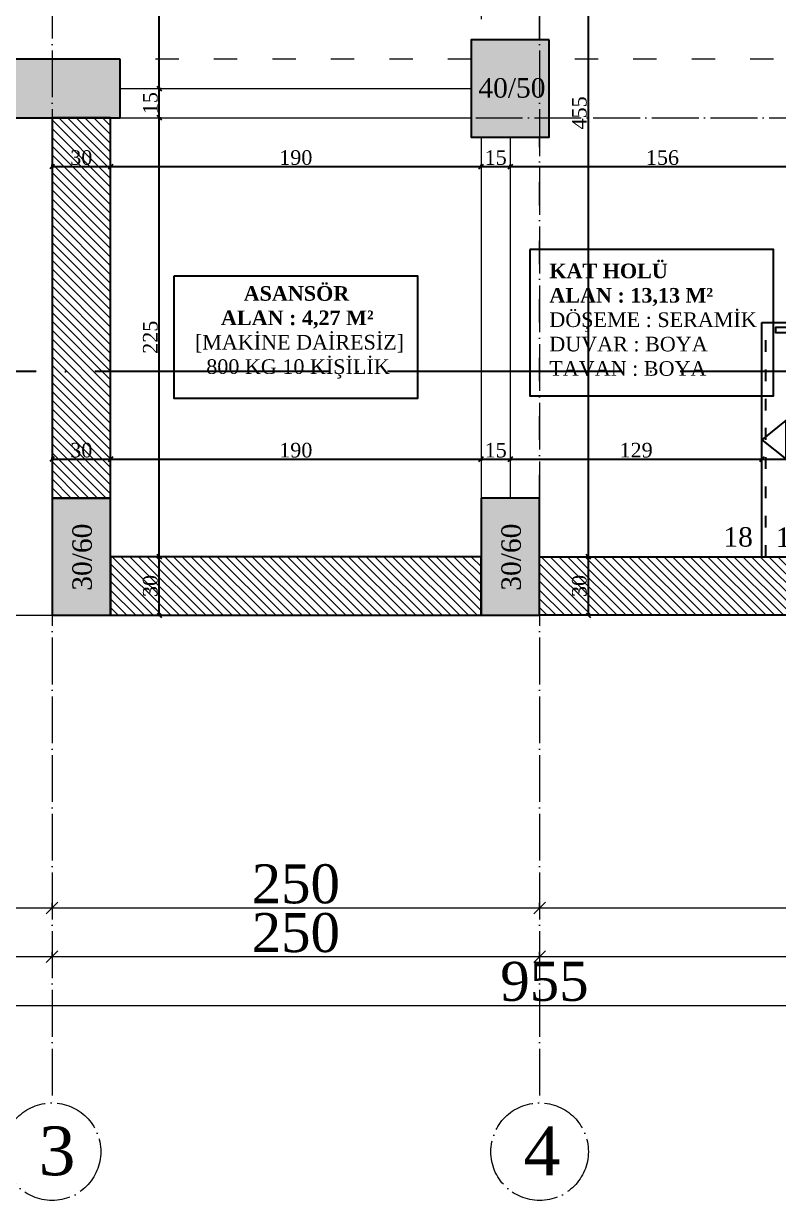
# Model space of a CAD drawing. Header units: metres. Extents: x -5196 to 34307, y 7076 to 19260.
# Drawn here: x 10667 to 11055, y 9526 to 10130 of the extents above; entities that cross this region are included whole.
import ezdxf

# ---------------------------------------------------------------- set-up
doc = ezdxf.new("R2010")
doc.units = ezdxf.units.M
for name, pattern in [('ACAD_ISO03W100', [30, 12, -18]), ('ACAD_ISO04W100', [30, 24, -3, 0, -3]), ('DUZ', [0])]:
    doc.linetypes.add(name, pattern=pattern)
doc.layers.add('YLZ-AKS', color=7, linetype='ACAD_ISO04W100', lineweight=5, true_color=0x2e2f36)
doc.layers.add('YLZ-TARAMA', color=7, linetype='Continuous', lineweight=5, true_color=0x686d6c)
for name, color, linetype, lineweight in [('YLZ-ALAN HESABI', 41, 'Continuous', 35), ('YLZ-DUVAR', 151, 'Continuous', 20), ('YLZ-TEFRİŞ', 191, 'Continuous', 20), ('YLZ-ÖLÇÜ', 251, 'Continuous', 5)]:
    doc.layers.add(name, color=color, linetype=linetype, lineweight=lineweight)
for name, color, linetype in [('YLZ-Kesit Çizgisi', 10, 'Continuous'), ('YLZ-KOLON', 191, 'Continuous'), ('YLZ-KORKULUK', 161, 'DUZ'), ('YLZ-MERDİVEN', 11, 'Continuous'), ('YLZ-PERDE', 113, 'Continuous'), ('YLZ-YAZI', 113, 'Continuous')]:
    doc.layers.add(name, color=color, linetype=linetype)
doc.layers.add('YLZ-KİRİŞ', color=123, linetype='ACAD_ISO03W100', lineweight=5, transparency=0.5)
doc.styles.add('ARIAL', font='times.ttf')
doc.dimstyles.new('YLZ - Dış Ölçü', dxfattribs={"dimscale": 2, "dimtxt": 10, "dimasz": 3, "dimexe": 1.25, "dimexo": 1, "dimgap": 1, "dimtad": 1, "dimdec": 1, "dimrnd": 0.5, "dimtxsty": 'ARIAL', "dimblk": 'OBLIQUE', "dimcen": 1, "dimclrd": 250, "dimclre": 250, "dimclrt": 150, "dimadec": 0, "dimazin": 0, "dimtfac": 1, "dimtdec": 1, "dimtmove": 1, "dimatfit": 3, "dimldrblk": 'OBLIQUE', "dimfxl": 0, "dimarcsym": 0})
doc.dimstyles.new('YLZ - İç Ölçü', dxfattribs={"dimscale": 0.75, "dimtxt": 10, "dimasz": 3, "dimexe": 1.25, "dimexo": 1, "dimgap": 1, "dimtad": 1, "dimdec": 1, "dimrnd": 0.5, "dimtxsty": 'ARIAL', "dimblk": 'OBLIQUE', "dimcen": 1, "dimclrd": 256, "dimclre": 256, "dimclrt": 125, "dimadec": 0, "dimazin": 0, "dimtfac": 1, "dimtdec": 1, "dimtmove": 1, "dimatfit": 3, "dimldrblk": 'OBLIQUE', "dimfxl": 0, "dimarcsym": 0})

# ---------------------------------------------------------------- blocks, each defined once
blk = doc.blocks.new('Aks')
at = {"layer": 'YLZ-AKS'}
for p, q in [((479320.78, 4514594.56), (479320.78, 4512399.56)), ((479570.78, 4514594.56), (479570.78, 4512399.56)), ((478845.78, 4512904.56), (480300.78, 4512904.56)), ((478845.78, 4512649.56), (480300.78, 4512649.56))]:
    blk.add_line(p, q, dxfattribs=at)
for centre in [(479320.78, 4512374.56), (479570.78, 4512374.56)]:
    blk.add_circle(centre, 25, dxfattribs=at)
at = {"layer": 'YLZ-Kesit Çizgisi', "linetype": 'ACAD_ISO04W100', "ltscale": 5}
blk.add_line((480363.28, 4512774.56), (478783.28, 4512774.56), dxfattribs=at)
at = {"layer": 'YLZ-YAZI', "char_height": 25, "attachment_point": 1, "style": 'ARIAL'}
for s, insert in [('\\pi8.81101;3', (479305.1, 4512387.5)), ('\\pi7.45917;4', (479555.1, 4512387.5))]:
    blk.add_mtext_dynamic_manual_height_columns(s, width=31.5189, gutter_width=12.5, heights=[8.55], dxfattribs=dict(at, insert=insert))
blk = doc.blocks.new('2. B.K. Kolon Plan')
at = {"layer": 'YLZ-TARAMA'}
h = blk.add_hatch(dxfattribs=at)
h.set_pattern_fill('ANSI33', color=256, angle=-90)
h.set_pattern_definition([(315, (-464579.172, -4496445.85), (4.4901280605, 4.4901280605), []), (315, (-464579.172, -4496450.34), (4.4901280605, 4.4901280605), [3.175, -1.5875])])
h.paths.add_polyline_path([(10668.16, 8741.9), (10638.16, 8741.9), (10638.16, 8681.9), (10668.16, 8681.9)])
h.paths.add_polyline_path([(11123.16, 8741.9), (11063.16, 8741.9), (11063.16, 8711.9), (11123.16, 8711.9)])
h.paths.add_polyline_path([(11493.16, 8741.9), (11463.16, 8741.9), (11463.16, 8716.9), (11463.16, 8681.9), (11493.16, 8681.9)])
h.paths.add_polyline_path([(10778.16, 8111.9), (10638.16, 8111.9), (10638.16, 8076.9), (10778.16, 8076.9)])
h.paths.add_polyline_path([(11118.16, 8086.9), (11118.16, 8114.4), (11078.16, 8114.4), (11078.16, 8076.9), (11078.16, 8054.4), (11118.16, 8054.4)])
h.paths.add_polyline_path([(11593.16, 8106.9), (11453.16, 8106.9), (11453.16, 8071.9), (11593.16, 8071.9)])
h.paths.add_polyline_path([(10898.16, 7481.9), (10738.16, 7481.9), (10738.16, 7451.9), (10898.16, 7451.9)])
h.paths.add_polyline_path([(11118.16, 7491.9), (11078.16, 7491.9), (11078.16, 7441.9), (11118.16, 7441.9)])
h.paths.add_polyline_path([(11593.16, 7511.9), (11563.16, 7511.9), (11563.16, 7451.9), (11593.16, 7451.9)])
h.paths.add_polyline_path([(10893.16, 7256.9), (10863.16, 7256.9), (10863.16, 7196.9), (10893.16, 7196.9), (10893.16, 7226.9)])
h.paths.add_polyline_path([(11113.16, 7256.9), (11083.16, 7256.9), (11083.16, 7196.9), (11113.16, 7196.9)])
h.paths.add_polyline_path([(11593.16, 7226.9), (11563.16, 7226.9), (11533.16, 7226.9), (11533.16, 7196.9), (11593.16, 7196.9)])
h = blk.add_hatch(dxfattribs=at)
h.set_pattern_fill('ANSI31', color=256, angle=-90)
h.paths.add_polyline_path([(10768.16, 8076.9), (10738.16, 8076.9), (10738.16, 7481.9), (10768.16, 7481.9)])
h.paths.add_polyline_path([(10893.16, 7451.9), (10863.16, 7451.9), (10863.16, 7256.9), (10893.16, 7256.9)])
h.paths.add_polyline_path([(11083.16, 7226.9), (10893.16, 7226.9), (10893.16, 7196.9), (11083.16, 7196.9)])
h.paths.add_polyline_path([(11533.16, 7226.9), (11113.16, 7226.9), (11113.16, 7196.9), (11533.16, 7196.9)])
h.paths.add_polyline_path([(11593.16, 7451.9), (11563.16, 7451.9), (11563.16, 7226.9), (11593.16, 7226.9)])
h.paths.add_polyline_path([(11593.16, 8071.9), (11563.16, 8071.9), (11563.16, 7511.9), (11593.16, 7511.9)])
at = {"layer": 'YLZ-KİRİŞ'}
for points in [[(11083.16, 7491.9), (11113.16, 7491.9), (11113.16, 8054.4), (11083.16, 8054.4)], [(10898.16, 7451.9), (11078.16, 7451.9), (11078.16, 7481.9), (10898.16, 7481.9)], [(11118.16, 7451.9), (11563.16, 7451.9), (11563.16, 7481.9), (11118.16, 7481.9)], [(11083.16, 7256.9), (11113.16, 7256.9), (11113.16, 7441.9), (11083.16, 7441.9)]]:
    blk.add_lwpolyline(points, close=True, dxfattribs=at)
at = {"layer": 'YLZ-KOLON'}
for points in [[(11118.16, 7491.9), (11078.16, 7491.9), (11078.16, 7441.9), (11118.16, 7441.9)], [(10898.16, 7481.9), (10738.16, 7481.9), (10738.16, 7451.9), (10898.16, 7451.9)], [(10863.16, 7256.9), (10863.16, 7196.9), (10893.16, 7196.9), (10893.16, 7256.9)], [(11083.16, 7256.9), (11083.16, 7196.9), (11113.16, 7196.9), (11113.16, 7256.9)]]:
    blk.add_lwpolyline(points, close=True, dxfattribs=at)
at = {"layer": 'YLZ-PERDE'}
for points in [[(10863.16, 7256.9), (10893.16, 7256.9), (10893.16, 7451.9), (10863.16, 7451.9)], [(11083.16, 7226.9), (10893.16, 7226.9), (10893.16, 7196.9), (11083.16, 7196.9)], [(11113.16, 7226.9), (11533.16, 7226.9), (11533.16, 7196.9), (11113.16, 7196.9)]]:
    blk.add_lwpolyline(points, close=True, dxfattribs=at)
at = {"layer": 'YLZ-YAZI', "insert": (11054.95, 7472.23), "char_height": 10, "attachment_point": 1, "style": 'ARIAL'}
blk.add_mtext_dynamic_manual_height_columns('\\pi26.82435;40/50', width=86.5254, gutter_width=12.5, heights=[18.52], dxfattribs=at)
at = {"layer": 'YLZ-YAZI', "char_height": 10, "attachment_point": 1, "rotation": 90, "style": 'ARIAL'}
for insert in [(10873.56, 7182.46), (11093.56, 7182.46)]:
    blk.add_mtext_dynamic_manual_height_columns('\\pi27.0082;30/60', width=86.5254, gutter_width=12.5, heights=[18.52], dxfattribs=dict(at, insert=insert))
blk = doc.blocks.new('Merdiven 2.B.K.')
at = {"layer": 'YLZ-KORKULUK'}
blk.add_lwpolyline([(11261.16, 9099.4), (11445.66, 9099.4), (11445.66, 9094.4), (11234.16, 9094.4), (11234.16, 9091.9), (11448.16, 9091.9), (11448.16, 9101.9), (11261.16, 9101.9)], close=True, dxfattribs=at)
at = {"layer": 'YLZ-MERDİVEN'}
for p, q in [((11254.16, 9096.9), (11254.16, 9216.9)), ((11281.16, 9096.9), (11281.16, 9216.9)), ((11308.16, 9096.9), (11308.16, 9216.9)), ((11335.16, 9096.9), (11335.16, 9216.9)), ((11362.16, 9096.9), (11362.16, 9216.9)), ((11389.16, 9096.9), (11389.16, 9216.9)), ((11416.16, 9096.9), (11416.16, 9216.9)), ((11443.16, 9096.9), (11443.16, 9216.9)), ((11227.16, 8976.9), (11227.16, 9096.9)), ((11227.16, 9096.9), (11443.16, 9096.9)), ((11254.16, 8976.9), (11254.16, 9096.9)), ((11281.16, 8976.9), (11281.16, 9096.9)), ((11308.16, 8976.9), (11308.16, 9096.9)), ((11335.16, 8976.9), (11335.16, 9096.9)), ((11362.16, 8976.9), (11362.16, 9096.9)), ((11389.16, 8976.9), (11389.16, 9096.9)), ((11416.16, 8976.9), (11416.16, 9096.9)), ((11443.16, 8976.9), (11443.16, 9096.9)), ((11443.16, 9096.9), (11563.16, 9096.9))]:
    blk.add_line(p, q, dxfattribs=at)
at = {"layer": 'YLZ-MERDİVEN', "linetype": 'ACAD_ISO03W100', "ltscale": 0.5}
for p, q in [((11256.16, 9096.9), (11256.16, 9216.9)), ((11283.16, 9096.9), (11283.16, 9216.9)), ((11310.16, 9096.9), (11310.16, 9216.9)), ((11337.16, 9096.9), (11337.16, 9216.9)), ((11364.16, 9096.9), (11364.16, 9216.9)), ((11391.16, 9096.9), (11391.16, 9216.9)), ((11418.16, 9096.9), (11418.16, 9216.9)), ((11445.16, 9096.9), (11445.16, 9216.9)), ((11229.16, 8976.9), (11229.16, 9096.9)), ((11252.16, 8976.9), (11252.16, 9096.9)), ((11279.16, 8976.9), (11279.16, 9096.9)), ((11306.16, 8976.9), (11306.16, 9096.9)), ((11333.16, 8976.9), (11333.16, 9096.9)), ((11360.16, 8976.9), (11360.16, 9096.9)), ((11387.16, 8976.9), (11387.16, 9096.9)), ((11414.16, 8976.9), (11414.16, 9096.9)), ((11441.16, 8976.9), (11441.16, 9096.9)), ((11443.16, 9094.9), (11563.16, 9094.9))]:
    blk.add_line(p, q, dxfattribs=at)
at = {"layer": 'YLZ-MERDİVEN'}
for points in [[(11254.16, 9156.9), (11503.16, 9156.9), (11503.16, 9036.9), (11239.66, 9036.9)], [(11239.66, 9046.9), (11227.16, 9036.9), (11239.66, 9026.9), (11239.66, 9046.9)]]:
    blk.add_lwpolyline(points, dxfattribs=at)
at = {"layer": 'YLZ-YAZI', "char_height": 10, "style": 'ARIAL'}
for s, width, heights, insert, attachment_point in [('\\pi10.04409;1', 23.9382, [26.46], (11255.55, 9211.9), 1), ('\\pi8.74273;2', 23.9382, [26.46], (11282.55, 9211.9), 1), ('\\pi9.18973;3', 23.9382, [26.46], (11309.55, 9211.9), 1), ('\\pi8.649;4', 23.9382, [26.46], (11336.55, 9211.9), 1), ('\\pi9.11763;5', 23.9382, [26.46], (11363.55, 9211.9), 1), ('\\pi8.87971;6', 23.9382, [26.46], (11390.55, 9211.9), 1), ('\\pi8.87971;7', 23.9382, [26.46], (11417.55, 9211.9), 1), ('\\pi9.15008;8', 23.9382, [26.46], (11444.55, 9211.9), 1), ('M: 18*16,67*27', 344.3033, [10.2], (11385.29, 9171.86), 3), ('\\pi8.88692;9', 23.9382, [26.46], (11541.89, 9088.72), 1), ('\\pi5.87683;18', 23.9382, [26.46], (11201.55, 8981.9), 7), ('\\pi5.7795;17', 23.9382, [26.46], (11228.55, 8981.9), 7), ('\\pi5.73624;16', 23.9382, [26.46], (11255.55, 8981.9), 7), ('\\pi5.93811;15', 23.9382, [26.46], (11282.55, 8981.9), 7), ('\\pi5.7074;14', 23.9382, [26.46], (11309.55, 8981.9), 7), ('\\pi6.06428;13', 23.9382, [26.46], (11336.55, 8981.9), 7), ('\\pi5.75787;12', 23.9382, [26.46], (11363.55, 8981.9), 7), ('\\pi6.35267;11', 23.9382, [26.46], (11390.55, 8981.9), 7), ('\\pi5.71461;10', 23.9382, [26.46], (11415.55, 8981.9), 7)]:
    blk.add_mtext_dynamic_manual_height_columns(s, width=width, gutter_width=12.5, heights=heights, dxfattribs=dict(at, insert=insert, attachment_point=attachment_point))
blk = doc.blocks.new('Bodrum Mahal Listesi')
at = {"layer": 'YLZ-YAZI'}
blk.add_lwpolyline([(10927.1, 7513.82), (10927.1, 7438.82), (11052.1, 7438.82), (11052.1, 7513.82), (10927.1, 7513.82)], dxfattribs=at)
blk.add_lwpolyline([(10744.6, 7500.07), (10744.6, 7437.57), (10869.6, 7437.57), (10869.6, 7500.07)], close=True, dxfattribs=at)
at = {"layer": 'YLZ-YAZI', "char_height": 7.5, "attachment_point": 1, "style": 'ARIAL'}
for s, width, heights, insert in [('{\\fTimes New Roman|b1|i0|c162|p18;KAT HOLÜ\\PALAN : 13,13 M² \\P}DÖŞEME : SERAMİK\\PDUVAR : BOYA \\PTAVAN : BOYA', 148.6174, [94.52], (10937.1, 7506.58)), ('\\pi32.15173;{\\fTimes New Roman|b1|i0|c162|p18;ASANSÖR}\\P\\pi20.50613;{\\fTimes New Roman|b1|i0|c162|p18;ALAN : 4,27 M² }\\P\\pi7.1406;[MAKİNE DAİRESİZ]\\P\\pi12.98055;800 KG 10 KİŞİLİK', 117.3508, [94.03], (10748.2, 7495.03))]:
    blk.add_mtext_dynamic_manual_height_columns(s, width=width, gutter_width=12.5, heights=heights, dxfattribs=dict(at, insert=insert))
blk = doc.blocks.new('_Oblique')
at = {"color": 0, "linetype": 'ByBlock', "lineweight": -2}
blk.add_line((-0.5, -0.5), (0.5, 0.5), dxfattribs=at)
blk = doc.blocks.new('*D6091')
at = {"layer": 'Defpoints', "color": 0, "transparency": 16777216}
for p in [(482190.03, 4515065.65), (483145.03, 4515065.65), (483145.03, 4515065.65)]:
    blk.add_point(p, dxfattribs=at)
at = {"layer": 'YLZ-ÖLÇÜ', "color": 250, "lineweight": -2, "transparency": 16777216}
for p, q in [((482190.03, 4515065.65), (482190.03, 4515068.15)), ((483145.03, 4515065.65), (483145.03, 4515068.15)), ((482190.03, 4515065.65), (483145.03, 4515065.65))]:
    blk.add_line(p, q, dxfattribs=at)
at = {"layer": 'YLZ-ÖLÇÜ', "color": 250, "lineweight": -2, "transparency": 16777216, "xscale": 6, "yscale": 6, "zscale": 6, "rotation": 180}
blk.add_blockref('_Oblique', (482190.03, 4515065.65), dxfattribs=at)
at = {"layer": 'YLZ-ÖLÇÜ', "color": 250, "lineweight": -2, "transparency": 16777216, "xscale": 6, "yscale": 6, "zscale": 6}
blk.add_blockref('_Oblique', (483145.03, 4515065.65), dxfattribs=at)
at = {"layer": 'YLZ-ÖLÇÜ', "color": 150, "transparency": 16777216, "insert": (482667.53, 4515077.86), "char_height": 20, "attachment_point": 5, "style": 'ARIAL'}
blk.add_mtext('955', dxfattribs=at)
blk = doc.blocks.new('*D6093')
at = {"layer": 'Defpoints', "color": 0, "transparency": 16777216}
for p in [(482290.03, 4515090.65), (482415.03, 4515090.65), (482415.03, 4515090.65)]:
    blk.add_point(p, dxfattribs=at)
at = {"layer": 'YLZ-ÖLÇÜ', "color": 250, "lineweight": -2, "transparency": 16777216}
for p, q in [((482290.03, 4515090.65), (482290.03, 4515093.15)), ((482290.03, 4515090.65), (482415.03, 4515090.65)), ((482415.03, 4515090.65), (482415.03, 4515093.15))]:
    blk.add_line(p, q, dxfattribs=at)
at = {"layer": 'YLZ-ÖLÇÜ', "color": 250, "lineweight": -2, "transparency": 16777216, "xscale": 6, "yscale": 6, "zscale": 6, "rotation": 180}
blk.add_blockref('_Oblique', (482290.03, 4515090.65), dxfattribs=at)
at = {"layer": 'YLZ-ÖLÇÜ', "color": 250, "lineweight": -2, "transparency": 16777216, "xscale": 6, "yscale": 6, "zscale": 6}
blk.add_blockref('_Oblique', (482415.03, 4515090.65), dxfattribs=at)
at = {"layer": 'YLZ-ÖLÇÜ', "color": 150, "transparency": 16777216, "insert": (482352.53, 4515102.83), "char_height": 20, "attachment_point": 5, "style": 'ARIAL'}
blk.add_mtext('125', dxfattribs=at)
blk = doc.blocks.new('*D6094')
at = {"layer": 'Defpoints', "color": 0, "transparency": 16777216}
for p in [(482415.03, 4515090.65), (482665.03, 4515090.65), (482665.03, 4515090.65)]:
    blk.add_point(p, dxfattribs=at)
at = {"layer": 'YLZ-ÖLÇÜ', "color": 250, "lineweight": -2, "transparency": 16777216}
for p, q in [((482415.03, 4515090.65), (482415.03, 4515093.15)), ((482415.03, 4515090.65), (482665.03, 4515090.65)), ((482665.03, 4515090.65), (482665.03, 4515093.15))]:
    blk.add_line(p, q, dxfattribs=at)
at = {"layer": 'YLZ-ÖLÇÜ', "color": 250, "lineweight": -2, "transparency": 16777216, "xscale": 6, "yscale": 6, "zscale": 6, "rotation": 180}
blk.add_blockref('_Oblique', (482415.03, 4515090.65), dxfattribs=at)
at = {"layer": 'YLZ-ÖLÇÜ', "color": 250, "lineweight": -2, "transparency": 16777216, "xscale": 6, "yscale": 6, "zscale": 6}
blk.add_blockref('_Oblique', (482665.03, 4515090.65), dxfattribs=at)
at = {"layer": 'YLZ-ÖLÇÜ', "color": 150, "transparency": 16777216, "insert": (482540.03, 4515102.83), "char_height": 20, "attachment_point": 5, "style": 'ARIAL'}
blk.add_mtext('250', dxfattribs=at)
blk = doc.blocks.new('*D6103')
at = {"layer": 'Defpoints', "color": 0, "transparency": 16777216}
for p in [(482415.03, 4515115.65), (482665.03, 4515115.65), (482665.03, 4515115.65)]:
    blk.add_point(p, dxfattribs=at)
at = {"layer": 'YLZ-ÖLÇÜ', "color": 250, "lineweight": -2, "transparency": 16777216}
for p, q in [((482415.03, 4515115.65), (482415.03, 4515118.15)), ((482415.03, 4515115.65), (482665.03, 4515115.65)), ((482665.03, 4515115.65), (482665.03, 4515118.15))]:
    blk.add_line(p, q, dxfattribs=at)
at = {"layer": 'YLZ-ÖLÇÜ', "color": 250, "lineweight": -2, "transparency": 16777216, "xscale": 6, "yscale": 6, "zscale": 6, "rotation": 180}
blk.add_blockref('_Oblique', (482415.03, 4515115.65), dxfattribs=at)
at = {"layer": 'YLZ-ÖLÇÜ', "color": 250, "lineweight": -2, "transparency": 16777216, "xscale": 6, "yscale": 6, "zscale": 6}
blk.add_blockref('_Oblique', (482665.03, 4515115.65), dxfattribs=at)
at = {"layer": 'YLZ-ÖLÇÜ', "color": 150, "transparency": 16777216, "insert": (482540.03, 4515127.83), "char_height": 20, "attachment_point": 5, "style": 'ARIAL'}
blk.add_mtext('250', dxfattribs=at)
blk = doc.blocks.new('*D6104')
at = {"layer": 'Defpoints', "color": 0, "transparency": 16777216}
for p in [(482665.03, 4515115.65), (483085.03, 4515115.65), (483085.03, 4515115.65)]:
    blk.add_point(p, dxfattribs=at)
at = {"layer": 'YLZ-ÖLÇÜ', "color": 250, "lineweight": -2, "transparency": 16777216}
for p, q in [((482665.03, 4515115.65), (482665.03, 4515118.15)), ((482665.03, 4515115.65), (483085.03, 4515115.65)), ((483085.03, 4515115.65), (483085.03, 4515118.15))]:
    blk.add_line(p, q, dxfattribs=at)
at = {"layer": 'YLZ-ÖLÇÜ', "color": 250, "lineweight": -2, "transparency": 16777216, "xscale": 6, "yscale": 6, "zscale": 6, "rotation": 180}
blk.add_blockref('_Oblique', (482665.03, 4515115.65), dxfattribs=at)
at = {"layer": 'YLZ-ÖLÇÜ', "color": 250, "lineweight": -2, "transparency": 16777216, "xscale": 6, "yscale": 6, "zscale": 6}
blk.add_blockref('_Oblique', (483085.03, 4515115.65), dxfattribs=at)
at = {"layer": 'YLZ-ÖLÇÜ', "color": 150, "transparency": 16777216, "insert": (482875.03, 4515127.83), "char_height": 20, "attachment_point": 5, "style": 'ARIAL'}
blk.add_mtext('420', dxfattribs=at)
blk = doc.blocks.new('*D6106')
at = {"layer": 'Defpoints', "color": 0, "transparency": 16777216}
for p in [(482665.03, 4515090.65), (483045.03, 4515090.65), (483045.03, 4515090.65)]:
    blk.add_point(p, dxfattribs=at)
at = {"layer": 'YLZ-ÖLÇÜ', "color": 250, "lineweight": -2, "transparency": 16777216}
for p, q in [((482665.03, 4515090.65), (482665.03, 4515093.15)), ((482665.03, 4515090.65), (483045.03, 4515090.65)), ((483045.03, 4515090.65), (483045.03, 4515093.15))]:
    blk.add_line(p, q, dxfattribs=at)
at = {"layer": 'YLZ-ÖLÇÜ', "color": 250, "lineweight": -2, "transparency": 16777216, "xscale": 6, "yscale": 6, "zscale": 6, "rotation": 180}
blk.add_blockref('_Oblique', (482665.03, 4515090.65), dxfattribs=at)
at = {"layer": 'YLZ-ÖLÇÜ', "color": 250, "lineweight": -2, "transparency": 16777216, "xscale": 6, "yscale": 6, "zscale": 6}
blk.add_blockref('_Oblique', (483045.03, 4515090.65), dxfattribs=at)
at = {"layer": 'YLZ-ÖLÇÜ', "color": 150, "transparency": 16777216, "insert": (482855.03, 4515102.83), "char_height": 20, "attachment_point": 5, "style": 'ARIAL'}
blk.add_mtext('380', dxfattribs=at)
blk = doc.blocks.new('*D6109')
at = {"layer": 'Defpoints', "color": 0, "transparency": 16777216}
for p in [(482290.03, 4515115.65), (482415.03, 4515115.65), (482415.03, 4515115.65)]:
    blk.add_point(p, dxfattribs=at)
at = {"layer": 'YLZ-ÖLÇÜ', "color": 250, "lineweight": -2, "transparency": 16777216}
for p, q in [((482290.03, 4515115.65), (482290.03, 4515118.15)), ((482290.03, 4515115.65), (482415.03, 4515115.65)), ((482415.03, 4515115.65), (482415.03, 4515118.15))]:
    blk.add_line(p, q, dxfattribs=at)
at = {"layer": 'YLZ-ÖLÇÜ', "color": 250, "lineweight": -2, "transparency": 16777216, "xscale": 6, "yscale": 6, "zscale": 6, "rotation": 180}
blk.add_blockref('_Oblique', (482290.03, 4515115.65), dxfattribs=at)
at = {"layer": 'YLZ-ÖLÇÜ', "color": 250, "lineweight": -2, "transparency": 16777216, "xscale": 6, "yscale": 6, "zscale": 6}
blk.add_blockref('_Oblique', (482415.03, 4515115.65), dxfattribs=at)
at = {"layer": 'YLZ-ÖLÇÜ', "color": 150, "transparency": 16777216, "insert": (482352.53, 4515127.83), "char_height": 20, "attachment_point": 5, "style": 'ARIAL'}
blk.add_mtext('125', dxfattribs=at)
blk = doc.blocks.new('*D6211')
at = {"layer": 'Defpoints', "color": 0, "transparency": 16777216}
for p in [(10737.1, 9856.32), (10737.1, 9856.32), (10737.1, 9826.32)]:
    blk.add_point(p, dxfattribs=at)
at = {"layer": 'YLZ-ÖLÇÜ', "color": 251, "lineweight": -2, "transparency": 16777216}
for p, q in [((10737.1, 9856.32), (10738.03, 9856.32)), ((10737.1, 9826.32), (10737.1, 9856.32)), ((10737.1, 9826.32), (10738.03, 9826.32))]:
    blk.add_line(p, q, dxfattribs=at)
at = {"layer": 'YLZ-ÖLÇÜ', "color": 251, "lineweight": -2, "transparency": 16777216, "xscale": 2.25, "yscale": 2.25, "zscale": 2.25}
for p, rotation in [((10737.1, 9856.32), 90), ((10737.1, 9826.32), 270)]:
    blk.add_blockref('_Oblique', p, dxfattribs=dict(at, rotation=rotation))
at = {"layer": 'YLZ-ÖLÇÜ', "color": 125, "transparency": 16777216, "insert": (10732.53, 9841.32), "char_height": 7.5, "attachment_point": 5, "rotation": 90, "style": 'ARIAL'}
blk.add_mtext('30', dxfattribs=at)
blk = doc.blocks.new('*D6212')
at = {"layer": 'Defpoints', "color": 0, "transparency": 16777216}
for p in [(10737.1, 10081.32), (10737.1, 10081.32), (10737.1, 9856.32)]:
    blk.add_point(p, dxfattribs=at)
at = {"layer": 'YLZ-ÖLÇÜ', "color": 251, "lineweight": -2, "transparency": 16777216}
for p, q in [((10737.1, 10081.32), (10738.03, 10081.32)), ((10737.1, 9856.32), (10737.1, 10081.32)), ((10737.1, 9856.32), (10738.03, 9856.32))]:
    blk.add_line(p, q, dxfattribs=at)
at = {"layer": 'YLZ-ÖLÇÜ', "color": 251, "lineweight": -2, "transparency": 16777216, "xscale": 2.25, "yscale": 2.25, "zscale": 2.25}
for p, rotation in [((10737.1, 10081.32), 90), ((10737.1, 9856.32), 270)]:
    blk.add_blockref('_Oblique', p, dxfattribs=dict(at, rotation=rotation))
at = {"layer": 'YLZ-ÖLÇÜ', "color": 125, "transparency": 16777216, "insert": (10732.53, 9968.82), "char_height": 7.5, "attachment_point": 5, "rotation": 90, "style": 'ARIAL'}
blk.add_mtext('225', dxfattribs=at)
blk = doc.blocks.new('*D6213')
at = {"layer": 'Defpoints', "color": 0, "transparency": 16777216}
for p in [(10737.1, 10096.32), (10737.1, 10096.32), (10737.1, 10081.32)]:
    blk.add_point(p, dxfattribs=at)
at = {"layer": 'YLZ-ÖLÇÜ', "color": 251, "lineweight": -2, "transparency": 16777216}
for p, q in [((10737.1, 10096.32), (10738.03, 10096.32)), ((10737.1, 10081.32), (10737.1, 10096.32)), ((10737.1, 10081.32), (10738.03, 10081.32))]:
    blk.add_line(p, q, dxfattribs=at)
at = {"layer": 'YLZ-ÖLÇÜ', "color": 251, "lineweight": -2, "transparency": 16777216, "xscale": 2.25, "yscale": 2.25, "zscale": 2.25}
for p, rotation in [((10737.1, 10096.32), 90), ((10737.1, 10081.32), 270)]:
    blk.add_blockref('_Oblique', p, dxfattribs=dict(at, rotation=rotation))
at = {"layer": 'YLZ-ÖLÇÜ', "color": 125, "transparency": 16777216, "insert": (10732.53, 10088.82), "char_height": 7.5, "attachment_point": 5, "rotation": 90, "style": 'ARIAL'}
blk.add_mtext('15', dxfattribs=at)
blk = doc.blocks.new('*D6214')
at = {"layer": 'Defpoints', "color": 0, "transparency": 16777216}
for p in [(10737.1, 10311.32), (10737.1, 10311.32), (10737.1, 10096.32)]:
    blk.add_point(p, dxfattribs=at)
at = {"layer": 'YLZ-ÖLÇÜ', "color": 251, "lineweight": -2, "transparency": 16777216}
for p, q in [((10737.1, 10311.32), (10738.03, 10311.32)), ((10737.1, 10096.32), (10737.1, 10311.32)), ((10737.1, 10096.32), (10738.03, 10096.32))]:
    blk.add_line(p, q, dxfattribs=at)
at = {"layer": 'YLZ-ÖLÇÜ', "color": 251, "lineweight": -2, "transparency": 16777216, "xscale": 2.25, "yscale": 2.25, "zscale": 2.25}
for p, rotation in [((10737.1, 10311.32), 90), ((10737.1, 10096.32), 270)]:
    blk.add_blockref('_Oblique', p, dxfattribs=dict(at, rotation=rotation))
at = {"layer": 'YLZ-ÖLÇÜ', "color": 125, "transparency": 16777216, "insert": (10732.53, 10203.82), "char_height": 7.5, "attachment_point": 5, "rotation": 90, "style": 'ARIAL'}
blk.add_mtext('215', dxfattribs=at)
blk = doc.blocks.new('*D6233')
at = {"layer": 'Defpoints', "color": 0, "transparency": 16777216}
for p in [(10957.1, 9856.32), (10957.1, 9856.32), (10957.1, 9826.32)]:
    blk.add_point(p, dxfattribs=at)
at = {"layer": 'YLZ-ÖLÇÜ', "color": 251, "lineweight": -2, "transparency": 16777216}
for p, q in [((10957.1, 9856.32), (10958.03, 9856.32)), ((10957.1, 9826.32), (10957.1, 9856.32)), ((10957.1, 9826.32), (10958.03, 9826.32))]:
    blk.add_line(p, q, dxfattribs=at)
at = {"layer": 'YLZ-ÖLÇÜ', "color": 251, "lineweight": -2, "transparency": 16777216, "xscale": 2.25, "yscale": 2.25, "zscale": 2.25}
for p, rotation in [((10957.1, 9856.32), 90), ((10957.1, 9826.32), 270)]:
    blk.add_blockref('_Oblique', p, dxfattribs=dict(at, rotation=rotation))
at = {"layer": 'YLZ-ÖLÇÜ', "color": 125, "transparency": 16777216, "insert": (10952.53, 9841.32), "char_height": 7.5, "attachment_point": 5, "rotation": 90, "style": 'ARIAL'}
blk.add_mtext('30', dxfattribs=at)
blk = doc.blocks.new('*D6234')
at = {"layer": 'Defpoints', "color": 0, "transparency": 16777216}
for p in [(10957.1, 10311.32), (10957.1, 10311.32), (10957.1, 9856.32)]:
    blk.add_point(p, dxfattribs=at)
at = {"layer": 'YLZ-ÖLÇÜ', "color": 251, "lineweight": -2, "transparency": 16777216}
for p, q in [((10957.1, 10311.32), (10958.03, 10311.32)), ((10957.1, 9856.32), (10957.1, 10311.32)), ((10957.1, 9856.32), (10958.03, 9856.32))]:
    blk.add_line(p, q, dxfattribs=at)
at = {"layer": 'YLZ-ÖLÇÜ', "color": 251, "lineweight": -2, "transparency": 16777216, "xscale": 2.25, "yscale": 2.25, "zscale": 2.25}
for p, rotation in [((10957.1, 10311.32), 90), ((10957.1, 9856.32), 270)]:
    blk.add_blockref('_Oblique', p, dxfattribs=dict(at, rotation=rotation))
at = {"layer": 'YLZ-ÖLÇÜ', "color": 125, "transparency": 16777216, "insert": (10952.53, 10083.82), "char_height": 7.5, "attachment_point": 5, "rotation": 90, "style": 'ARIAL'}
blk.add_mtext('455', dxfattribs=at)
blk = doc.blocks.new('*D6198')
at = {"layer": 'Defpoints', "color": 0, "transparency": 16777216}
for p in [(10712.1, 9906.32), (10902.1, 9906.32), (10902.1, 9906.32)]:
    blk.add_point(p, dxfattribs=at)
at = {"layer": 'YLZ-ÖLÇÜ', "color": 251, "lineweight": -2, "transparency": 16777216}
for p, q in [((10712.1, 9906.32), (10712.1, 9907.26)), ((10712.1, 9906.32), (10902.1, 9906.32)), ((10902.1, 9906.32), (10902.1, 9905.39))]:
    blk.add_line(p, q, dxfattribs=at)
at = {"layer": 'YLZ-ÖLÇÜ', "color": 251, "lineweight": -2, "transparency": 16777216, "xscale": 2.25, "yscale": 2.25, "zscale": 2.25, "rotation": 180}
blk.add_blockref('_Oblique', (10712.1, 9906.32), dxfattribs=at)
at = {"layer": 'YLZ-ÖLÇÜ', "color": 251, "lineweight": -2, "transparency": 16777216, "xscale": 2.25, "yscale": 2.25, "zscale": 2.25}
blk.add_blockref('_Oblique', (10902.1, 9906.32), dxfattribs=at)
at = {"layer": 'YLZ-ÖLÇÜ', "color": 125, "transparency": 16777216, "insert": (10807.1, 9910.9), "char_height": 7.5, "attachment_point": 5, "style": 'ARIAL'}
blk.add_mtext('190', dxfattribs=at)
blk = doc.blocks.new('*D6199')
at = {"layer": 'Defpoints', "color": 0, "transparency": 16777216}
for p in [(10902.1, 9906.32), (10917.1, 9906.32), (10917.1, 9906.32)]:
    blk.add_point(p, dxfattribs=at)
at = {"layer": 'YLZ-ÖLÇÜ', "color": 251, "lineweight": -2, "transparency": 16777216}
for p, q in [((10902.1, 9906.32), (10902.1, 9905.39)), ((10902.1, 9906.32), (10917.1, 9906.32)), ((10917.1, 9906.32), (10917.1, 9905.39))]:
    blk.add_line(p, q, dxfattribs=at)
at = {"layer": 'YLZ-ÖLÇÜ', "color": 251, "lineweight": -2, "transparency": 16777216, "xscale": 2.25, "yscale": 2.25, "zscale": 2.25, "rotation": 180}
blk.add_blockref('_Oblique', (10902.1, 9906.32), dxfattribs=at)
at = {"layer": 'YLZ-ÖLÇÜ', "color": 251, "lineweight": -2, "transparency": 16777216, "xscale": 2.25, "yscale": 2.25, "zscale": 2.25}
blk.add_blockref('_Oblique', (10917.1, 9906.32), dxfattribs=at)
at = {"layer": 'YLZ-ÖLÇÜ', "color": 125, "transparency": 16777216, "insert": (10909.6, 9910.89), "char_height": 7.5, "attachment_point": 5, "style": 'ARIAL'}
blk.add_mtext('15', dxfattribs=at)
blk = doc.blocks.new('*D6200')
at = {"layer": 'Defpoints', "color": 0, "transparency": 16777216}
for p in [(10917.1, 9906.32), (11046.1, 9906.32), (11046.1, 9906.32)]:
    blk.add_point(p, dxfattribs=at)
at = {"layer": 'YLZ-ÖLÇÜ', "color": 251, "lineweight": -2, "transparency": 16777216}
for p, q in [((11046.1, 9906.32), (11046.1, 9907.26)), ((10917.1, 9906.32), (10917.1, 9905.39)), ((10917.1, 9906.32), (11046.1, 9906.32))]:
    blk.add_line(p, q, dxfattribs=at)
at = {"layer": 'YLZ-ÖLÇÜ', "color": 251, "lineweight": -2, "transparency": 16777216, "xscale": 2.25, "yscale": 2.25, "zscale": 2.25, "rotation": 180}
blk.add_blockref('_Oblique', (10917.1, 9906.32), dxfattribs=at)
at = {"layer": 'YLZ-ÖLÇÜ', "color": 251, "lineweight": -2, "transparency": 16777216, "xscale": 2.25, "yscale": 2.25, "zscale": 2.25}
blk.add_blockref('_Oblique', (11046.1, 9906.32), dxfattribs=at)
at = {"layer": 'YLZ-ÖLÇÜ', "color": 125, "transparency": 16777216, "insert": (10981.6, 9910.9), "char_height": 7.5, "attachment_point": 5, "style": 'ARIAL'}
blk.add_mtext('129', dxfattribs=at)
blk = doc.blocks.new('*D6201')
at = {"layer": 'Defpoints', "color": 0, "transparency": 16777216}
for p in [(11046.1, 9906.32), (11262.1, 9906.32), (11262.1, 9906.32)]:
    blk.add_point(p, dxfattribs=at)
at = {"layer": 'YLZ-ÖLÇÜ', "color": 251, "lineweight": -2, "transparency": 16777216}
for p, q in [((11046.1, 9906.32), (11046.1, 9907.26)), ((11262.1, 9906.32), (11262.1, 9907.26)), ((11046.1, 9906.32), (11262.1, 9906.32))]:
    blk.add_line(p, q, dxfattribs=at)
at = {"layer": 'YLZ-ÖLÇÜ', "color": 251, "lineweight": -2, "transparency": 16777216, "xscale": 2.25, "yscale": 2.25, "zscale": 2.25, "rotation": 180}
blk.add_blockref('_Oblique', (11046.1, 9906.32), dxfattribs=at)
at = {"layer": 'YLZ-ÖLÇÜ', "color": 251, "lineweight": -2, "transparency": 16777216, "xscale": 2.25, "yscale": 2.25, "zscale": 2.25}
blk.add_blockref('_Oblique', (11262.1, 9906.32), dxfattribs=at)
at = {"layer": 'YLZ-ÖLÇÜ', "color": 125, "transparency": 16777216, "insert": (11154.1, 9910.89), "char_height": 7.5, "attachment_point": 5, "style": 'ARIAL'}
blk.add_mtext('216', dxfattribs=at)
blk = doc.blocks.new('*D6197')
at = {"layer": 'Defpoints', "color": 0, "transparency": 16777216}
for p in [(10682.1, 9906.32), (10712.1, 9906.32), (10712.1, 9906.32)]:
    blk.add_point(p, dxfattribs=at)
at = {"layer": 'YLZ-ÖLÇÜ', "color": 251, "lineweight": -2, "transparency": 16777216}
for p, q in [((10682.1, 9906.32), (10682.1, 9907.26)), ((10712.1, 9906.32), (10712.1, 9907.26)), ((10682.1, 9906.32), (10712.1, 9906.32))]:
    blk.add_line(p, q, dxfattribs=at)
at = {"layer": 'YLZ-ÖLÇÜ', "color": 251, "lineweight": -2, "transparency": 16777216, "xscale": 2.25, "yscale": 2.25, "zscale": 2.25, "rotation": 180}
blk.add_blockref('_Oblique', (10682.1, 9906.32), dxfattribs=at)
at = {"layer": 'YLZ-ÖLÇÜ', "color": 251, "lineweight": -2, "transparency": 16777216, "xscale": 2.25, "yscale": 2.25, "zscale": 2.25}
blk.add_blockref('_Oblique', (10712.1, 9906.32), dxfattribs=at)
at = {"layer": 'YLZ-ÖLÇÜ', "color": 125, "transparency": 16777216, "insert": (10697.1, 9910.89), "char_height": 7.5, "attachment_point": 5, "style": 'ARIAL'}
blk.add_mtext('30', dxfattribs=at)
blk = doc.blocks.new('*D6204')
at = {"layer": 'Defpoints', "color": 0, "transparency": 16777216}
for p in [(10682.1, 10056.32), (10712.1, 10056.32), (10712.1, 10056.32)]:
    blk.add_point(p, dxfattribs=at)
at = {"layer": 'YLZ-ÖLÇÜ', "color": 251, "lineweight": -2, "transparency": 16777216}
for p, q in [((10682.1, 10056.32), (10682.1, 10057.26)), ((10682.1, 10056.32), (10712.1, 10056.32)), ((10712.1, 10056.32), (10712.1, 10057.26))]:
    blk.add_line(p, q, dxfattribs=at)
at = {"layer": 'YLZ-ÖLÇÜ', "color": 251, "lineweight": -2, "transparency": 16777216, "xscale": 2.25, "yscale": 2.25, "zscale": 2.25, "rotation": 180}
blk.add_blockref('_Oblique', (10682.1, 10056.32), dxfattribs=at)
at = {"layer": 'YLZ-ÖLÇÜ', "color": 251, "lineweight": -2, "transparency": 16777216, "xscale": 2.25, "yscale": 2.25, "zscale": 2.25}
blk.add_blockref('_Oblique', (10712.1, 10056.32), dxfattribs=at)
at = {"layer": 'YLZ-ÖLÇÜ', "color": 125, "transparency": 16777216, "insert": (10697.1, 10060.89), "char_height": 7.5, "attachment_point": 5, "style": 'ARIAL'}
blk.add_mtext('30', dxfattribs=at)
blk = doc.blocks.new('*D6205')
at = {"layer": 'Defpoints', "color": 0, "transparency": 16777216}
for p in [(10712.1, 10056.32), (10902.1, 10056.32), (10902.1, 10056.32)]:
    blk.add_point(p, dxfattribs=at)
at = {"layer": 'YLZ-ÖLÇÜ', "color": 251, "lineweight": -2, "transparency": 16777216}
for p, q in [((10712.1, 10056.32), (10712.1, 10057.26)), ((10712.1, 10056.32), (10902.1, 10056.32)), ((10902.1, 10056.32), (10902.1, 10057.26))]:
    blk.add_line(p, q, dxfattribs=at)
at = {"layer": 'YLZ-ÖLÇÜ', "color": 251, "lineweight": -2, "transparency": 16777216, "xscale": 2.25, "yscale": 2.25, "zscale": 2.25, "rotation": 180}
blk.add_blockref('_Oblique', (10712.1, 10056.32), dxfattribs=at)
at = {"layer": 'YLZ-ÖLÇÜ', "color": 251, "lineweight": -2, "transparency": 16777216, "xscale": 2.25, "yscale": 2.25, "zscale": 2.25}
blk.add_blockref('_Oblique', (10902.1, 10056.32), dxfattribs=at)
at = {"layer": 'YLZ-ÖLÇÜ', "color": 125, "transparency": 16777216, "insert": (10807.1, 10060.9), "char_height": 7.5, "attachment_point": 5, "style": 'ARIAL'}
blk.add_mtext('190', dxfattribs=at)
blk = doc.blocks.new('*D6206')
at = {"layer": 'Defpoints', "color": 0, "transparency": 16777216}
for p in [(10902.1, 10056.32), (10917.1, 10056.32), (10917.1, 10056.32)]:
    blk.add_point(p, dxfattribs=at)
at = {"layer": 'YLZ-ÖLÇÜ', "color": 251, "lineweight": -2, "transparency": 16777216}
for p, q in [((10902.1, 10056.32), (10902.1, 10057.26)), ((10902.1, 10056.32), (10917.1, 10056.32)), ((10917.1, 10056.32), (10917.1, 10057.26))]:
    blk.add_line(p, q, dxfattribs=at)
at = {"layer": 'YLZ-ÖLÇÜ', "color": 251, "lineweight": -2, "transparency": 16777216, "xscale": 2.25, "yscale": 2.25, "zscale": 2.25, "rotation": 180}
blk.add_blockref('_Oblique', (10902.1, 10056.32), dxfattribs=at)
at = {"layer": 'YLZ-ÖLÇÜ', "color": 251, "lineweight": -2, "transparency": 16777216, "xscale": 2.25, "yscale": 2.25, "zscale": 2.25}
blk.add_blockref('_Oblique', (10917.1, 10056.32), dxfattribs=at)
at = {"layer": 'YLZ-ÖLÇÜ', "color": 125, "transparency": 16777216, "insert": (10909.6, 10060.89), "char_height": 7.5, "attachment_point": 5, "style": 'ARIAL'}
blk.add_mtext('15', dxfattribs=at)
blk = doc.blocks.new('*D6207')
at = {"layer": 'Defpoints', "color": 0, "transparency": 16777216}
for p in [(10917.1, 10056.32), (11073.1, 10056.32), (11073.1, 10056.32)]:
    blk.add_point(p, dxfattribs=at)
at = {"layer": 'YLZ-ÖLÇÜ', "color": 251, "lineweight": -2, "transparency": 16777216}
for p, q in [((10917.1, 10056.32), (10917.1, 10057.26)), ((10917.1, 10056.32), (11073.1, 10056.32)), ((11073.1, 10056.32), (11073.1, 10057.26))]:
    blk.add_line(p, q, dxfattribs=at)
at = {"layer": 'YLZ-ÖLÇÜ', "color": 251, "lineweight": -2, "transparency": 16777216, "xscale": 2.25, "yscale": 2.25, "zscale": 2.25, "rotation": 180}
blk.add_blockref('_Oblique', (10917.1, 10056.32), dxfattribs=at)
at = {"layer": 'YLZ-ÖLÇÜ', "color": 251, "lineweight": -2, "transparency": 16777216, "xscale": 2.25, "yscale": 2.25, "zscale": 2.25}
blk.add_blockref('_Oblique', (11073.1, 10056.32), dxfattribs=at)
at = {"layer": 'YLZ-ÖLÇÜ', "color": 125, "transparency": 16777216, "insert": (10995.1, 10060.89), "char_height": 7.5, "attachment_point": 5, "style": 'ARIAL'}
blk.add_mtext('156', dxfattribs=at)
blk = doc.blocks.new('ZK. Dış Ölçü')
at = {"layer": 'YLZ-ÖLÇÜ'}
for base, p1, p2, picture, middle in [((482415.03, 4515115.65), (482290.03, 4515115.65), (482415.03, 4515115.65), '*D6109', (482352.53, 4515127.83)), ((483085.03, 4515115.65), (482665.03, 4515115.65), (483085.03, 4515115.65), '*D6104', (482875.03, 4515127.83)), ((482415.03, 4515090.65), (482290.03, 4515090.65), (482415.03, 4515090.65), '*D6093', (482352.53, 4515102.83)), ((482665.03, 4515090.65), (482415.03, 4515090.65), (482665.03, 4515090.65), '*D6094', (482540.03, 4515102.83)), ((483045.03, 4515090.65), (482665.03, 4515090.65), (483045.03, 4515090.65), '*D6106', (482855.03, 4515102.83))]:
    dim = blk.add_linear_dim(base=base, p1=p1, p2=p2, angle=180, dimstyle='YLZ - Dış Ölçü', dxfattribs=at)
    dim.commit()
    dim.dimension.update_dxf_attribs({"geometry": picture, "text_midpoint": middle})
for p1, p2, picture, middle in [((482415.03, 4515115.65), (482665.03, 4515115.65), '*D6103', (482540.03, 4515127.83)), ((482190.03, 4515065.65), (483145.03, 4515065.65), '*D6091', (482667.53, 4515077.86))]:
    dim = blk.add_aligned_dim(p1=p1, p2=p2, distance=0, dimstyle='YLZ - Dış Ölçü', dxfattribs=at)
    dim.commit()
    dim.dimension.update_dxf_attribs({"geometry": picture, "text_midpoint": middle})
blk = doc.blocks.new('İç Ölçü')
at = {"layer": 'YLZ-ÖLÇÜ'}
for base, p1, p2, angle, picture, middle in [((10737.1, 10311.32), (10737.1, 10096.32), (10737.1, 10311.32), 270, '*D6214', (10732.53, 10203.82)), ((10957.1, 10311.32), (10957.1, 9856.32), (10957.1, 10311.32), 270, '*D6234', (10952.53, 10083.82)), ((10737.1, 10096.32), (10737.1, 10081.32), (10737.1, 10096.32), 270, '*D6213', (10732.53, 10088.82)), ((10737.1, 10081.32), (10737.1, 9856.32), (10737.1, 10081.32), 270, '*D6212', (10732.53, 9968.82)), ((10902.1, 10056.32), (10712.1, 10056.32), (10902.1, 10056.32), 180, '*D6205', (10807.1, 10060.9)), ((10917.1, 10056.32), (10902.1, 10056.32), (10917.1, 10056.32), 180, '*D6206', (10909.6, 10060.89)), ((11073.1, 10056.32), (10917.1, 10056.32), (11073.1, 10056.32), 180, '*D6207', (10995.1, 10060.89)), ((10902.1, 9906.32), (10712.1, 9906.32), (10902.1, 9906.32), 180, '*D6198', (10807.1, 9910.9)), ((10917.1, 9906.32), (10902.1, 9906.32), (10917.1, 9906.32), 180, '*D6199', (10909.6, 9910.89)), ((11046.1, 9906.32), (10917.1, 9906.32), (11046.1, 9906.32), 180, '*D6200', (10981.6, 9910.9)), ((11262.1, 9906.32), (11046.1, 9906.32), (11262.1, 9906.32), 180, '*D6201', (11154.1, 9910.89))]:
    dim = blk.add_linear_dim(base=base, p1=p1, p2=p2, angle=angle, dimstyle='YLZ - İç Ölçü', dxfattribs=at)
    dim.commit()
    dim.dimension.update_dxf_attribs({"geometry": picture, "text_midpoint": middle})
for p1, p2, picture, middle in [((10682.1, 10056.32), (10712.1, 10056.32), '*D6204', (10697.1, 10060.89)), ((10682.1, 9906.32), (10712.1, 9906.32), '*D6197', (10697.1, 9910.89)), ((10737.1, 9826.32), (10737.1, 9856.32), '*D6211', (10732.53, 9841.32)), ((10957.1, 9826.32), (10957.1, 9856.32), '*D6233', (10952.53, 9841.32))]:
    dim = blk.add_aligned_dim(p1=p1, p2=p2, distance=0, dimstyle='YLZ - İç Ölçü', dxfattribs=at)
    dim.commit()
    dim.dimension.update_dxf_attribs({"geometry": picture, "text_midpoint": middle})

msp = doc.modelspace()

# ---------------------------------------------------------------- linework, layer by layer
at = {"layer": 'YLZ-DUVAR'}
for p, q in [((10717.1, 10096.32), (10897.1, 10096.32)), ((10717.1, 10081.32), (10897.1, 10081.32)), ((10902.1, 10071.32), (10902.1, 9884.68)), ((10917.1, 10071.32), (10917.1, 9886.32))]:
    msp.add_line(p, q, dxfattribs=at)

# ---------------------------------------------------------------- block references
msp.add_blockref('İç Ölçü', (0, 0))
at = {"layer": 'YLZ-ALAN HESABI'}
msp.add_blockref('Bodrum Mahal Listesi', (0, 2500), dxfattribs=at)
at = {"layer": 'YLZ-DUVAR'}
for name, p in [('2. B.K. Kolon Plan', (-181.06, 2629.42)), ('Merdiven 2.B.K.', (-181.06, 879.42))]:
    msp.add_blockref(name, p, dxfattribs=at)
at = {"layer": 'YLZ-TEFRİŞ'}
msp.add_blockref('Aks', (-468638.68, -4502823.23), dxfattribs=at)
at = {"layer": 'YLZ-ÖLÇÜ'}
msp.add_blockref('ZK. Dış Ölçü', (-471732.93, -4505439.33), dxfattribs=at)

doc.saveas('drawing.dxf')
